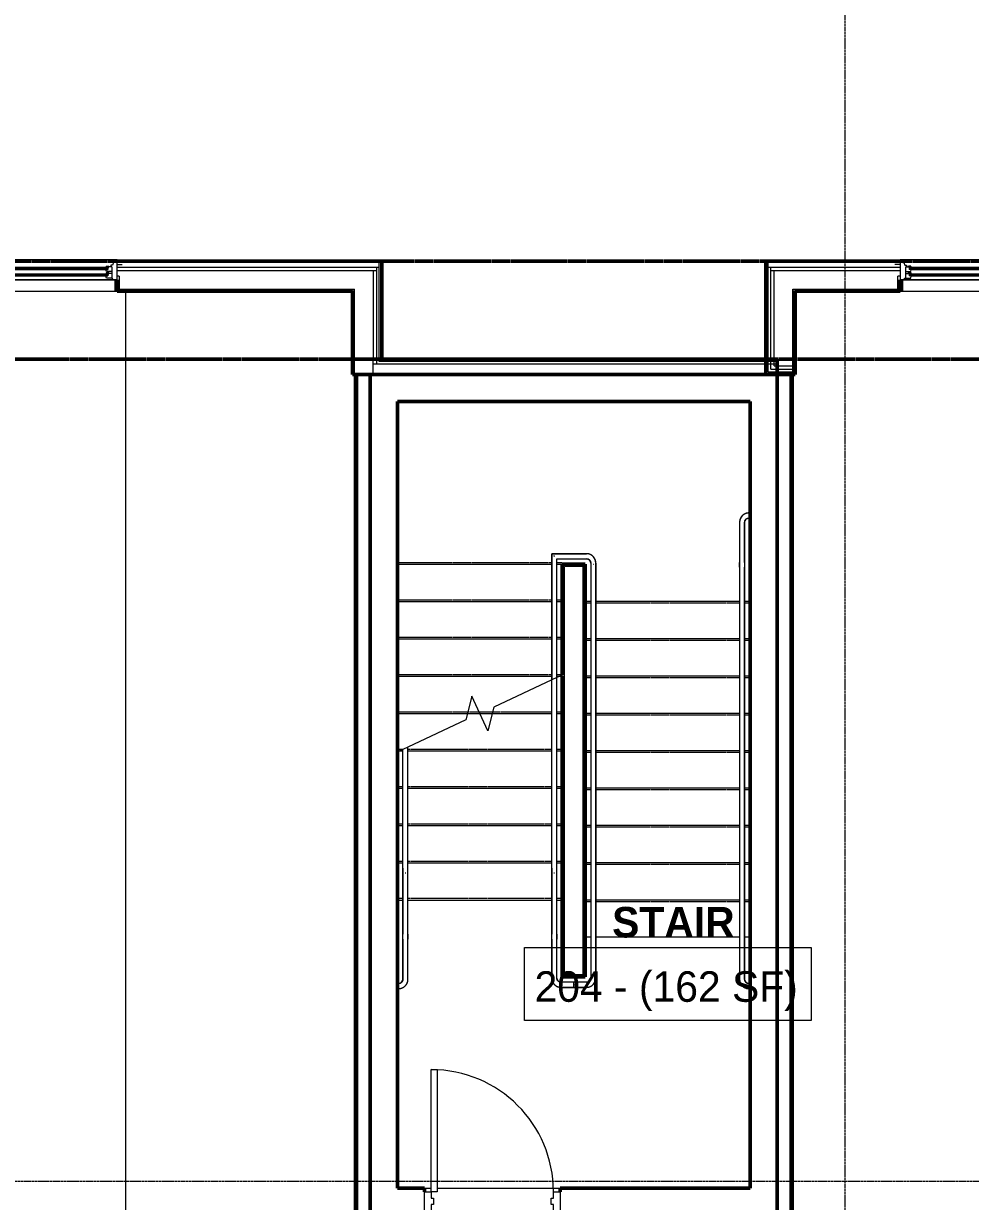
# Model space of a CAD drawing. Header units: inches. Extents: x -4235 to -464, y 9767 to 12463.
# Drawn here: x -2742.5 to -2463.4, y 11841.3 to 12188.6 of the extents above; entities that cross this region are included whole.
import ezdxf

# ---------------------------------------------------------------- set-up
doc = ezdxf.new("R2010")
doc.units = ezdxf.units.IN
doc.header["$MEASUREMENT"] = 0
for name, pattern in [('Dash 1_16_', [0.125, 0.0625, -0.0625]), ('Grid Line 1_2_', [0.875, 0.5, -0.125, 0.125, -0.125]), ('Overhead 1_16_', [0.101562, 0.0625, -0.039062])]:
    doc.linetypes.add(name, pattern=pattern)
for name, color, linetype, lineweight in [('0-1', 7, 'Continuous', 5), ('0-2', 50, 'Continuous', 9), ('A-AREA-IDEN', 2, 'Continuous', 9), ('A-DOOR-1', 10, 'Continuous', 20), ('A-DOOR-2', 50, 'Continuous', 9), ('A-DOOR-FRAM-1', 10, 'Continuous', 20), ('A-FLOR-2', 50, 'Continuous', 9), ('A-FLOR-3', 192, 'Continuous', 9), ('A-FLOR-HRAL-1', 50, 'Continuous', 9), ('A-GLAZ-1', 151, 'Continuous', 9), ('A-GLAZ-2', 151, 'Continuous', 20), ('A-WALL', 113, 'Continuous', 13), ('A-WALL-2', 250, 'Continuous', 13), ('A-WALL-3', 7, 'Continuous', 50), ('A-WALL-4', 113, 'Continuous', 50), ('A-WALL-5', 113, 'Continuous', 9), ('C-PROP-LINE-1', 91, 'Dash 1_16_', 50), ('I-WALL-1', 7, 'Continuous', 50), ('S-GRID-1', 1, 'Grid Line 1_2_', 9), ('S-STRS-3', 50, 'Continuous', 9), ('S-STRS-4', 50, 'Overhead 1_16_', 9), ('S-STRS-MBND-2', 50, 'Continuous', 9)]:
    doc.layers.add(name, color=color, linetype=linetype, lineweight=lineweight)
doc.styles.add('Century Gothic', font='ufonts.com_century-gothic.ttf', dxfattribs={"height": 9})
doc.styles.add('Century Gothic_B', font='GOTHICB.TTF', dxfattribs={"height": 9})

# ---------------------------------------------------------------- blocks, each defined once
blk = doc.blocks.new('CTR - 1st Phase - Common Walls_rvt-1-BACKGROUND - 2ND FLOOR')
at = {"layer": 'A-WALL-2'}
for p, q in [((-2644.07, 12085.19), (-2644.07, 11837.19)), ((-2640.57, 12085.19), (-2640.57, 11837.19)), ((-2520.07, 11837.19), (-2520.07, 12085.15)), ((-2516.57, 11837.19), (-2516.57, 12085.15))]:
    blk.add_line(p, q, dxfattribs=at)
at = {"layer": 'A-WALL-3'}
for p, q in [((-2640.32, 12085.19), (-2644.7, 12085.19)), ((-2644.7, 12085.19), (-2644.7, 11837.19)), ((-2640.32, 11837.19), (-2640.32, 12085.19)), ((-2520.32, 12085.15), (-2520.32, 11837.19)), ((-2515.95, 12085.15), (-2520.32, 12085.15)), ((-2515.95, 11837.19), (-2515.95, 12085.15))]:
    blk.add_line(p, q, dxfattribs=at)
blk = doc.blocks.new('HOLLOW METAL - STAIR DOOR 3-0 x 7-0-2453424-BACKGROUND - 2ND FLOOR')
at = {"layer": 'A-DOOR-1'}
for p, q in [((16.25, -3.25), (18, -3.25)), ((16.25, -39.25), (16.25, -3.25)), ((18, -3.25), (18, -39.25)), ((18, -39.25), (16.25, -39.25))]:
    blk.add_line(p, q, dxfattribs=at)
at = {"layer": 'A-DOOR-2'}
blk.add_arc((18, -3.25), 36, 180, 270, dxfattribs=at)
at = {"layer": 'A-DOOR-FRAM-1'}
for p, q in [((-20, 2.5), (-18, 2.5)), ((-20, -3.25), (-20, 2.5)), ((-18, 2.5), (-18, 0.5625)), ((-18, 0.5625), (-17.375, 0.5625)), ((-17.375, 0.5625), (-17.375, -1.3125)), ((17.375, 0.5625), (18, 0.5625)), ((17.375, -1.3125), (17.375, 0.5625)), ((18, 2.5), (20, 2.5)), ((18, 0.5625), (18, 2.5)), ((20, 2.5), (20, -3.25)), ((-18, -3.25), (-20, -3.25)), ((-18, -1.3125), (-18, -3.25)), ((-17.375, -1.3125), (-18, -1.3125)), ((18, -1.3125), (17.375, -1.3125)), ((18, -3.25), (18, -1.3125)), ((20, -3.25), (18, -3.25))]:
    blk.add_line(p, q, dxfattribs=at)
blk = doc.blocks.new('Top Rail Type - Top Rail_Internal_-2421827-BACKGROUND - 2ND FLOOR')
at = {"layer": 'A-FLOR-HRAL-1'}
for p, q in [((-2586.82, 12032.31), (-2586.82, 12029.76)), ((-2576.57, 12032.31), (-2586.82, 12032.31)), ((-2586.82, 12029.1), (-2586.82, 11995.07)), ((-2585.32, 12029.76), (-2585.32, 12030.81)), ((-2585.32, 12030.81), (-2576.57, 12030.81)), ((-2585.32, 11995.77), (-2585.32, 12029.1)), ((-2575.32, 12029.56), (-2575.32, 12029.17)), ((-2575.32, 12028.98), (-2575.32, 12017.8)), ((-2573.82, 12029.17), (-2573.82, 12029.56)), ((-2573.82, 12017.8), (-2573.82, 12028.98)), ((-2575.32, 12017.8), (-2575.32, 11919.28)), ((-2573.82, 11919.28), (-2573.82, 12017.8)), ((-2575.32, 11918.62), (-2575.32, 11907.19)), ((-2573.82, 11907.19), (-2573.82, 11918.62)), ((-2576.57, 11905.94), (-2580.32, 11905.94)), ((-2580.32, 11905.1), (-2580.32, 11905.28)), ((-2580.32, 11904.44), (-2576.57, 11904.44))]:
    blk.add_line(p, q, dxfattribs=at)
at = {"layer": 'A-FLOR-HRAL-1', "flags": 128}
for points in [[(-2573.82, 12029.56), (-2573.83, 12029.67), (-2573.83, 12029.78), (-2573.84, 12029.89), (-2573.86, 12030), (-2573.88, 12030.11), (-2573.9, 12030.22), (-2573.93, 12030.32), (-2573.96, 12030.43), (-2574, 12030.53), (-2574.04, 12030.64), (-2574.09, 12030.74), (-2574.13, 12030.83), (-2574.19, 12030.93), (-2574.24, 12031.03), (-2574.3, 12031.12), (-2574.37, 12031.21), (-2574.44, 12031.29), (-2574.51, 12031.38), (-2574.58, 12031.46), (-2574.66, 12031.54), (-2574.74, 12031.61), (-2574.82, 12031.68), (-2574.91, 12031.75), (-2575, 12031.82), (-2575.09, 12031.88), (-2575.18, 12031.94), (-2575.28, 12031.99), (-2575.38, 12032.04), (-2575.48, 12032.09), (-2575.58, 12032.13), (-2575.68, 12032.17), (-2575.79, 12032.2), (-2575.89, 12032.23), (-2576, 12032.25), (-2576.11, 12032.27), (-2576.22, 12032.29), (-2576.32, 12032.3), (-2576.43, 12032.31), (-2576.54, 12032.31), (-2576.57, 12032.31)], [(-2586.82, 12029.76), (-2586.82, 12029.71), (-2586.82, 12029.66), (-2586.82, 12029.61), (-2586.82, 12029.56), (-2586.82, 12029.51), (-2586.82, 12029.46), (-2586.82, 12029.41), (-2586.82, 12029.36), (-2586.82, 12029.32), (-2586.82, 12029.27), (-2586.82, 12029.23), (-2586.82, 12029.18), (-2586.82, 12029.14), (-2586.82, 12029.1)], [(-2585.32, 12029.1), (-2585.32, 12029.14), (-2585.32, 12029.19), (-2585.32, 12029.23), (-2585.32, 12029.28), (-2585.32, 12029.32), (-2585.32, 12029.37), (-2585.32, 12029.42), (-2585.32, 12029.47), (-2585.32, 12029.52), (-2585.32, 12029.57), (-2585.32, 12029.62), (-2585.32, 12029.67), (-2585.32, 12029.72), (-2585.32, 12029.76)], [(-2576.57, 12030.81), (-2576.52, 12030.81), (-2576.47, 12030.81), (-2576.42, 12030.81), (-2576.37, 12030.8), (-2576.33, 12030.79), (-2576.28, 12030.78), (-2576.23, 12030.77), (-2576.18, 12030.75), (-2576.13, 12030.73), (-2576.09, 12030.72), (-2576.04, 12030.7), (-2576, 12030.67), (-2575.95, 12030.65), (-2575.91, 12030.62), (-2575.87, 12030.6), (-2575.83, 12030.57), (-2575.79, 12030.54), (-2575.75, 12030.5), (-2575.71, 12030.47), (-2575.68, 12030.44), (-2575.64, 12030.4), (-2575.61, 12030.36), (-2575.58, 12030.32), (-2575.55, 12030.28), (-2575.52, 12030.24), (-2575.5, 12030.2), (-2575.47, 12030.15), (-2575.45, 12030.11), (-2575.43, 12030.06), (-2575.41, 12030.02), (-2575.39, 12029.97), (-2575.38, 12029.92), (-2575.36, 12029.87), (-2575.35, 12029.83), (-2575.34, 12029.78), (-2575.33, 12029.73), (-2575.33, 12029.68), (-2575.33, 12029.63), (-2575.32, 12029.58), (-2575.32, 12029.56)], [(-2575.32, 11919.28), (-2575.32, 11919.24), (-2575.32, 11919.19), (-2575.32, 11919.15), (-2575.32, 11919.1), (-2575.32, 11919.05), (-2575.32, 11919.01), (-2575.32, 11918.96), (-2575.32, 11918.91), (-2575.32, 11918.86), (-2575.32, 11918.81), (-2575.32, 11918.76), (-2575.32, 11918.71), (-2575.32, 11918.66), (-2575.32, 11918.62)], [(-2573.82, 11918.62), (-2573.82, 11918.67), (-2573.82, 11918.72), (-2573.82, 11918.77), (-2573.82, 11918.82), (-2573.82, 11918.87), (-2573.82, 11918.92), (-2573.82, 11918.97), (-2573.82, 11919.01), (-2573.82, 11919.06), (-2573.82, 11919.11), (-2573.82, 11919.15), (-2573.82, 11919.2), (-2573.82, 11919.24), (-2573.82, 11919.28)], [(-2576.57, 11904.44), (-2576.46, 11904.44), (-2576.35, 11904.45), (-2576.24, 11904.46), (-2576.14, 11904.47), (-2576.03, 11904.49), (-2575.92, 11904.52), (-2575.81, 11904.55), (-2575.71, 11904.58), (-2575.6, 11904.62), (-2575.5, 11904.66), (-2575.4, 11904.7), (-2575.3, 11904.75), (-2575.21, 11904.8), (-2575.11, 11904.86), (-2575.02, 11904.92), (-2574.93, 11904.98), (-2574.84, 11905.05), (-2574.76, 11905.12), (-2574.68, 11905.2), (-2574.6, 11905.27), (-2574.53, 11905.35), (-2574.45, 11905.44), (-2574.39, 11905.52), (-2574.32, 11905.61), (-2574.26, 11905.7), (-2574.2, 11905.8), (-2574.15, 11905.89), (-2574.1, 11905.99), (-2574.05, 11906.09), (-2574.01, 11906.19), (-2573.97, 11906.3), (-2573.94, 11906.4), (-2573.91, 11906.51), (-2573.88, 11906.61), (-2573.86, 11906.72), (-2573.85, 11906.83), (-2573.84, 11906.94), (-2573.83, 11907.05), (-2573.82, 11907.16), (-2573.82, 11907.19)], [(-2575.32, 11907.19), (-2575.32, 11907.14), (-2575.33, 11907.09), (-2575.33, 11907.04), (-2575.34, 11906.99), (-2575.35, 11906.94), (-2575.36, 11906.89), (-2575.37, 11906.84), (-2575.39, 11906.8), (-2575.4, 11906.75), (-2575.42, 11906.7), (-2575.44, 11906.66), (-2575.46, 11906.61), (-2575.49, 11906.57), (-2575.51, 11906.53), (-2575.54, 11906.48), (-2575.57, 11906.44), (-2575.6, 11906.4), (-2575.63, 11906.37), (-2575.67, 11906.33), (-2575.7, 11906.29), (-2575.74, 11906.26), (-2575.78, 11906.23), (-2575.82, 11906.19), (-2575.86, 11906.17), (-2575.9, 11906.14), (-2575.94, 11906.11), (-2575.98, 11906.09), (-2576.03, 11906.06), (-2576.07, 11906.04), (-2576.12, 11906.02), (-2576.17, 11906.01), (-2576.22, 11905.99), (-2576.26, 11905.98), (-2576.31, 11905.97), (-2576.36, 11905.96), (-2576.41, 11905.95), (-2576.46, 11905.94), (-2576.51, 11905.94), (-2576.56, 11905.94), (-2576.57, 11905.94)]]:
    blk.add_lwpolyline(points, dxfattribs=at)
at = {"layer": 'A-FLOR-HRAL-1'}
blk.add_open_spline([(-2585.98, 12031.47), (-2586, 12031.49), (-2586.03, 12031.52), (-2586.07, 12031.56), (-2586.12, 12031.61), (-2586.15, 12031.64), (-2586.17, 12031.66)], degree=3, knots=[0.46086968, 0.46086968, 0.46086968, 0.46086968, 0.47916667, 0.5, 0.52083333, 0.53913032, 0.53913032, 0.53913032, 0.53913032], dxfattribs=at)
blk.add_open_spline([(-2574.65, 12029.19), (-2574.63, 12029.19), (-2574.57, 12029.19), (-2574.52, 12029.19), (-2574.5, 12029.19)], degree=3, dxfattribs=at)
blk = doc.blocks.new('Top Rail Type - Top Rail_Internal_-V3-BACKGROUND - 2ND FLOOR')
at = {"layer": 'A-FLOR-HRAL-1'}
for p, q in [((-2586.82, 12032.31), (-2576.57, 12032.31)), ((-2586.82, 12029.76), (-2586.82, 12032.31)), ((-2586.82, 12028.71), (-2586.82, 12029.76)), ((-2586.82, 11995.07), (-2586.82, 12028.71)), ((-2585.32, 12030.81), (-2576.57, 12030.81)), ((-2585.32, 12029.76), (-2585.32, 12030.81)), ((-2585.32, 12028.71), (-2585.32, 12029.76)), ((-2585.32, 11995.77), (-2585.32, 12028.71)), ((-2575.32, 12029.56), (-2575.32, 12029.19)), ((-2575.32, 12029.19), (-2575.32, 11919.67)), ((-2573.82, 12029.56), (-2573.82, 12029.19)), ((-2573.82, 12029.19), (-2573.82, 11919.67)), ((-2575.32, 11919.67), (-2575.32, 11918.62)), ((-2575.32, 11918.62), (-2575.32, 11907.19)), ((-2573.82, 11919.67), (-2573.82, 11918.62)), ((-2573.82, 11918.62), (-2573.82, 11907.19)), ((-2580.32, 11904.44), (-2580.32, 11905.94)), ((-2576.57, 11905.94), (-2580.32, 11905.94)), ((-2576.57, 11904.44), (-2580.32, 11904.44))]:
    blk.add_line(p, q, dxfattribs=at)
for centre, radius, start, end in [((-2576.57, 12029.56), 2.75, 360, 90), ((-2576.57, 12029.56), 1.25, 360, 90), ((-2576.57, 11907.19), 1.25, 270, 0), ((-2576.57, 11907.19), 2.75, 270, 0)]:
    blk.add_arc(centre, radius, start, end, dxfattribs=at)
blk = doc.blocks.new('Top Rail Type - Top Rail_Internal_-2421829-BACKGROUND - 2ND FLOOR')
at = {"layer": 'A-FLOR-HRAL-1'}
for p, q in [((-2586.82, 11939.59), (-2586.82, 11920.08)), ((-2586.15, 11938.2), (-2586, 11938.2)), ((-2585.32, 11920.08), (-2585.32, 11939.59)), ((-2586.82, 11918.61), (-2586.82, 11907.19)), ((-2585.32, 11907.19), (-2585.32, 11918.61)), ((-2580.32, 11905.94), (-2584.07, 11905.94)), ((-2584.07, 11904.44), (-2580.32, 11904.44)), ((-2580.32, 11905.28), (-2580.32, 11905.1))]:
    blk.add_line(p, q, dxfattribs=at)
at = {"layer": 'A-FLOR-HRAL-1', "flags": 128}
for points in [[(-2586.82, 11918.61), (-2586.82, 11918.72), (-2586.82, 11918.83), (-2586.82, 11918.94), (-2586.82, 11919.05), (-2586.82, 11919.16), (-2586.82, 11919.26), (-2586.82, 11919.37), (-2586.82, 11919.48), (-2586.82, 11919.58), (-2586.82, 11919.68), (-2586.82, 11919.78), (-2586.82, 11919.88), (-2586.82, 11919.98), (-2586.82, 11920.07), (-2586.82, 11920.08)], [(-2585.32, 11920.08), (-2585.32, 11919.99), (-2585.32, 11919.89), (-2585.32, 11919.79), (-2585.32, 11919.69), (-2585.32, 11919.59), (-2585.32, 11919.48), (-2585.32, 11919.38), (-2585.32, 11919.27), (-2585.32, 11919.17), (-2585.32, 11919.06), (-2585.32, 11918.95), (-2585.32, 11918.84), (-2585.32, 11918.73), (-2585.32, 11918.62), (-2585.32, 11918.61)], [(-2586.82, 11907.19), (-2586.82, 11907.08), (-2586.81, 11906.97), (-2586.8, 11906.86), (-2586.79, 11906.75), (-2586.77, 11906.64), (-2586.74, 11906.54), (-2586.72, 11906.43), (-2586.68, 11906.32), (-2586.65, 11906.22), (-2586.61, 11906.12), (-2586.56, 11906.02), (-2586.51, 11905.92), (-2586.46, 11905.82), (-2586.4, 11905.73), (-2586.34, 11905.64), (-2586.28, 11905.55), (-2586.21, 11905.46), (-2586.14, 11905.38), (-2586.07, 11905.29), (-2585.99, 11905.22), (-2585.91, 11905.14), (-2585.83, 11905.07), (-2585.74, 11905), (-2585.65, 11904.94), (-2585.56, 11904.88), (-2585.47, 11904.82), (-2585.37, 11904.76), (-2585.27, 11904.71), (-2585.17, 11904.67), (-2585.07, 11904.63), (-2584.97, 11904.59), (-2584.86, 11904.55), (-2584.76, 11904.53), (-2584.65, 11904.5), (-2584.54, 11904.48), (-2584.43, 11904.46), (-2584.32, 11904.45), (-2584.21, 11904.44), (-2584.1, 11904.44), (-2584.07, 11904.44)], [(-2584.07, 11905.94), (-2584.12, 11905.94), (-2584.17, 11905.94), (-2584.22, 11905.95), (-2584.27, 11905.96), (-2584.32, 11905.96), (-2584.37, 11905.98), (-2584.42, 11905.99), (-2584.47, 11906), (-2584.51, 11906.02), (-2584.56, 11906.04), (-2584.61, 11906.06), (-2584.65, 11906.08), (-2584.69, 11906.1), (-2584.74, 11906.13), (-2584.78, 11906.16), (-2584.82, 11906.19), (-2584.86, 11906.22), (-2584.9, 11906.25), (-2584.93, 11906.28), (-2584.97, 11906.32), (-2585, 11906.36), (-2585.04, 11906.39), (-2585.07, 11906.43), (-2585.1, 11906.47), (-2585.13, 11906.51), (-2585.15, 11906.56), (-2585.18, 11906.6), (-2585.2, 11906.64), (-2585.22, 11906.69), (-2585.24, 11906.74), (-2585.26, 11906.78), (-2585.27, 11906.83), (-2585.28, 11906.88), (-2585.3, 11906.93), (-2585.31, 11906.98), (-2585.31, 11907.03), (-2585.32, 11907.08), (-2585.32, 11907.13), (-2585.32, 11907.18), (-2585.32, 11907.19)]]:
    blk.add_lwpolyline(points, dxfattribs=at)
blk = doc.blocks.new('Top Rail Type - Top Rail_Internal_-V6-BACKGROUND - 2ND FLOOR')
at = {"layer": 'A-FLOR-HRAL-1'}
for p, q in [((-2585.32, 11995.77), (-2586.82, 11995.07)), ((-2586.82, 11919.68), (-2586.82, 11995.07)), ((-2585.32, 11919.68), (-2585.32, 11995.77)), ((-2586.82, 11918.61), (-2586.82, 11919.68)), ((-2585.32, 11918.61), (-2585.32, 11919.68)), ((-2586.82, 11907.19), (-2586.82, 11918.61)), ((-2585.32, 11907.19), (-2585.32, 11918.61)), ((-2580.32, 11905.94), (-2584.07, 11905.94)), ((-2580.32, 11904.44), (-2580.32, 11905.94)), ((-2580.32, 11904.44), (-2584.07, 11904.44))]:
    blk.add_line(p, q, dxfattribs=at)
for radius in [2.75, 1.25]:
    blk.add_arc((-2584.07, 11907.19), radius, 180, 270, dxfattribs=at)
blk = doc.blocks.new('Top Rail Type - Top Rail_Internal_-2364870-BACKGROUND - 2ND FLOOR')
at = {"layer": 'A-FLOR-HRAL-1'}
for p, q in [((-2630.7, 11939.59), (-2630.7, 11920.08)), ((-2630.03, 11938.2), (-2629.87, 11938.2)), ((-2629.2, 11920.08), (-2629.2, 11939.59)), ((-2630.7, 11918.61), (-2630.7, 11906.81)), ((-2629.2, 11906.81), (-2629.2, 11918.61)), ((-2631.95, 11905.56), (-2632.32, 11905.56)), ((-2632.32, 11904.06), (-2631.95, 11904.06))]:
    blk.add_line(p, q, dxfattribs=at)
at = {"layer": 'A-FLOR-HRAL-1', "flags": 128}
for points in [[(-2630.7, 11918.61), (-2630.7, 11918.72), (-2630.7, 11918.83), (-2630.7, 11918.94), (-2630.7, 11919.05), (-2630.7, 11919.16), (-2630.7, 11919.26), (-2630.7, 11919.37), (-2630.7, 11919.48), (-2630.7, 11919.58), (-2630.7, 11919.68), (-2630.7, 11919.78), (-2630.7, 11919.88), (-2630.7, 11919.98), (-2630.7, 11920.07), (-2630.7, 11920.08)], [(-2629.2, 11920.08), (-2629.2, 11919.99), (-2629.2, 11919.89), (-2629.2, 11919.79), (-2629.2, 11919.69), (-2629.2, 11919.59), (-2629.2, 11919.48), (-2629.2, 11919.38), (-2629.2, 11919.27), (-2629.2, 11919.17), (-2629.2, 11919.06), (-2629.2, 11918.95), (-2629.2, 11918.84), (-2629.2, 11918.73), (-2629.2, 11918.62), (-2629.2, 11918.61)], [(-2631.95, 11904.06), (-2631.84, 11904.07), (-2631.73, 11904.07), (-2631.62, 11904.08), (-2631.51, 11904.1), (-2631.4, 11904.12), (-2631.3, 11904.14), (-2631.19, 11904.17), (-2631.08, 11904.2), (-2630.98, 11904.24), (-2630.88, 11904.28), (-2630.78, 11904.33), (-2630.68, 11904.38), (-2630.58, 11904.43), (-2630.49, 11904.48), (-2630.4, 11904.54), (-2630.31, 11904.61), (-2630.22, 11904.68), (-2630.14, 11904.75), (-2630.05, 11904.82), (-2629.98, 11904.9), (-2629.9, 11904.98), (-2629.83, 11905.06), (-2629.76, 11905.15), (-2629.7, 11905.24), (-2629.63, 11905.33), (-2629.58, 11905.42), (-2629.52, 11905.52), (-2629.47, 11905.62), (-2629.43, 11905.72), (-2629.39, 11905.82), (-2629.35, 11905.92), (-2629.31, 11906.03), (-2629.28, 11906.13), (-2629.26, 11906.24), (-2629.24, 11906.35), (-2629.22, 11906.46), (-2629.21, 11906.57), (-2629.2, 11906.67), (-2629.2, 11906.78), (-2629.2, 11906.81)], [(-2630.7, 11906.81), (-2630.7, 11906.76), (-2630.7, 11906.71), (-2630.71, 11906.66), (-2630.71, 11906.62), (-2630.72, 11906.57), (-2630.73, 11906.52), (-2630.75, 11906.47), (-2630.76, 11906.42), (-2630.78, 11906.37), (-2630.8, 11906.33), (-2630.82, 11906.28), (-2630.84, 11906.24), (-2630.86, 11906.19), (-2630.89, 11906.15), (-2630.92, 11906.11), (-2630.95, 11906.07), (-2630.98, 11906.03), (-2631.01, 11905.99), (-2631.04, 11905.95), (-2631.08, 11905.92), (-2631.11, 11905.88), (-2631.15, 11905.85), (-2631.19, 11905.82), (-2631.23, 11905.79), (-2631.27, 11905.76), (-2631.32, 11905.74), (-2631.36, 11905.71), (-2631.4, 11905.69), (-2631.45, 11905.67), (-2631.5, 11905.65), (-2631.54, 11905.63), (-2631.59, 11905.62), (-2631.64, 11905.6), (-2631.69, 11905.59), (-2631.74, 11905.58), (-2631.79, 11905.58), (-2631.84, 11905.57), (-2631.89, 11905.57), (-2631.94, 11905.56), (-2631.95, 11905.56)]]:
    blk.add_lwpolyline(points, dxfattribs=at)
blk = doc.blocks.new('Top Rail Type - Top Rail_Internal_-V7-BACKGROUND - 2ND FLOOR')
at = {"layer": 'A-FLOR-HRAL-1'}
for p, q in [((-2629.2, 11975.31), (-2630.7, 11974.61)), ((-2629.2, 11919.68), (-2629.2, 11975.31)), ((-2630.7, 11919.68), (-2630.7, 11974.61)), ((-2630.7, 11918.61), (-2630.7, 11919.68)), ((-2629.2, 11918.61), (-2629.2, 11919.68)), ((-2630.7, 11906.81), (-2630.7, 11918.61)), ((-2629.2, 11906.81), (-2629.2, 11918.61)), ((-2632.32, 11905.56), (-2631.95, 11905.56)), ((-2632.32, 11904.06), (-2631.95, 11904.06))]:
    blk.add_line(p, q, dxfattribs=at)
for radius in [2.75, 1.25]:
    blk.add_arc((-2631.95, 11906.81), radius, 270, 0, dxfattribs=at)
blk = doc.blocks.new('Top Rail Type - Top Rail_Internal_-2372787-BACKGROUND - 2ND FLOOR')
at = {"layer": 'A-FLOR-HRAL-1'}
for p, q in [((-2531.45, 12041.56), (-2531.45, 12029.76)), ((-2529.95, 12029.76), (-2529.95, 12041.56)), ((-2528.32, 12044.31), (-2528.7, 12044.31)), ((-2528.7, 12042.81), (-2528.32, 12042.81)), ((-2531.45, 12028.31), (-2531.45, 11919.28)), ((-2529.95, 11919.28), (-2529.95, 12028.31)), ((-2531.45, 11918.62), (-2531.45, 11906.81)), ((-2529.95, 11906.81), (-2529.95, 11918.62)), ((-2528.32, 11905.56), (-2528.7, 11905.56)), ((-2528.7, 11904.06), (-2528.32, 11904.06))]:
    blk.add_line(p, q, dxfattribs=at)
at = {"layer": 'A-FLOR-HRAL-1', "flags": 128}
for points in [[(-2528.7, 12044.31), (-2528.81, 12044.31), (-2528.92, 12044.31), (-2529.03, 12044.29), (-2529.14, 12044.28), (-2529.25, 12044.26), (-2529.35, 12044.24), (-2529.46, 12044.21), (-2529.56, 12044.17), (-2529.67, 12044.14), (-2529.77, 12044.1), (-2529.87, 12044.05), (-2529.97, 12044), (-2530.07, 12043.95), (-2530.16, 12043.89), (-2530.25, 12043.83), (-2530.34, 12043.77), (-2530.43, 12043.7), (-2530.51, 12043.63), (-2530.59, 12043.56), (-2530.67, 12043.48), (-2530.75, 12043.4), (-2530.82, 12043.32), (-2530.89, 12043.23), (-2530.95, 12043.14), (-2531.01, 12043.05), (-2531.07, 12042.96), (-2531.12, 12042.86), (-2531.17, 12042.76), (-2531.22, 12042.66), (-2531.26, 12042.56), (-2531.3, 12042.46), (-2531.33, 12042.35), (-2531.36, 12042.25), (-2531.39, 12042.14), (-2531.41, 12042.03), (-2531.43, 12041.92), (-2531.44, 12041.81), (-2531.45, 12041.7), (-2531.45, 12041.59), (-2531.45, 12041.56)], [(-2529.95, 12041.56), (-2529.95, 12041.61), (-2529.94, 12041.66), (-2529.94, 12041.71), (-2529.93, 12041.76), (-2529.92, 12041.81), (-2529.91, 12041.86), (-2529.9, 12041.91), (-2529.89, 12041.96), (-2529.87, 12042), (-2529.85, 12042.05), (-2529.83, 12042.1), (-2529.81, 12042.14), (-2529.78, 12042.19), (-2529.76, 12042.23), (-2529.73, 12042.27), (-2529.7, 12042.31), (-2529.67, 12042.35), (-2529.64, 12042.39), (-2529.6, 12042.43), (-2529.57, 12042.46), (-2529.53, 12042.5), (-2529.5, 12042.53), (-2529.46, 12042.56), (-2529.42, 12042.59), (-2529.37, 12042.62), (-2529.33, 12042.64), (-2529.29, 12042.67), (-2529.24, 12042.69), (-2529.2, 12042.71), (-2529.15, 12042.73), (-2529.1, 12042.75), (-2529.06, 12042.76), (-2529.01, 12042.78), (-2528.96, 12042.79), (-2528.91, 12042.8), (-2528.86, 12042.8), (-2528.81, 12042.81), (-2528.76, 12042.81), (-2528.71, 12042.81), (-2528.7, 12042.81)], [(-2531.45, 12028.31), (-2531.45, 12028.41), (-2531.45, 12028.5), (-2531.45, 12028.6), (-2531.45, 12028.7), (-2531.45, 12028.81), (-2531.45, 12028.91), (-2531.45, 12029.01), (-2531.45, 12029.12), (-2531.45, 12029.23), (-2531.45, 12029.34), (-2531.45, 12029.45), (-2531.45, 12029.56), (-2531.45, 12029.67), (-2531.45, 12029.76)], [(-2529.95, 12029.76), (-2529.95, 12029.65), (-2529.95, 12029.54), (-2529.95, 12029.43), (-2529.95, 12029.32), (-2529.95, 12029.21), (-2529.95, 12029.1), (-2529.95, 12029), (-2529.95, 12028.89), (-2529.95, 12028.79), (-2529.95, 12028.69), (-2529.95, 12028.59), (-2529.95, 12028.49), (-2529.95, 12028.39), (-2529.95, 12028.31)], [(-2531.45, 11919.28), (-2531.45, 11919.24), (-2531.45, 11919.19), (-2531.45, 11919.15), (-2531.45, 11919.1), (-2531.45, 11919.05), (-2531.45, 11919.01), (-2531.45, 11918.96), (-2531.45, 11918.91), (-2531.45, 11918.86), (-2531.45, 11918.81), (-2531.45, 11918.76), (-2531.45, 11918.71), (-2531.45, 11918.66), (-2531.45, 11918.62)], [(-2529.95, 11918.62), (-2529.95, 11918.67), (-2529.95, 11918.72), (-2529.95, 11918.77), (-2529.95, 11918.82), (-2529.95, 11918.87), (-2529.95, 11918.92), (-2529.95, 11918.97), (-2529.95, 11919.01), (-2529.95, 11919.06), (-2529.95, 11919.11), (-2529.95, 11919.15), (-2529.95, 11919.2), (-2529.95, 11919.24), (-2529.95, 11919.28)], [(-2531.45, 11906.81), (-2531.45, 11906.7), (-2531.44, 11906.59), (-2531.43, 11906.49), (-2531.41, 11906.38), (-2531.39, 11906.27), (-2531.37, 11906.16), (-2531.34, 11906.05), (-2531.31, 11905.95), (-2531.27, 11905.85), (-2531.23, 11905.74), (-2531.19, 11905.64), (-2531.14, 11905.54), (-2531.09, 11905.45), (-2531.03, 11905.35), (-2530.97, 11905.26), (-2530.9, 11905.17), (-2530.84, 11905.09), (-2530.77, 11905), (-2530.69, 11904.92), (-2530.61, 11904.84), (-2530.53, 11904.77), (-2530.45, 11904.69), (-2530.36, 11904.63), (-2530.28, 11904.56), (-2530.18, 11904.5), (-2530.09, 11904.44), (-2529.99, 11904.39), (-2529.9, 11904.34), (-2529.8, 11904.29), (-2529.7, 11904.25), (-2529.59, 11904.21), (-2529.49, 11904.18), (-2529.38, 11904.15), (-2529.27, 11904.13), (-2529.17, 11904.1), (-2529.06, 11904.09), (-2528.95, 11904.08), (-2528.84, 11904.07), (-2528.73, 11904.06), (-2528.7, 11904.06)], [(-2528.7, 11905.56), (-2528.75, 11905.57), (-2528.8, 11905.57), (-2528.85, 11905.57), (-2528.9, 11905.58), (-2528.95, 11905.59), (-2529, 11905.6), (-2529.04, 11905.61), (-2529.09, 11905.63), (-2529.14, 11905.64), (-2529.19, 11905.66), (-2529.23, 11905.68), (-2529.28, 11905.71), (-2529.32, 11905.73), (-2529.36, 11905.76), (-2529.4, 11905.78), (-2529.45, 11905.81), (-2529.48, 11905.84), (-2529.52, 11905.87), (-2529.56, 11905.91), (-2529.6, 11905.94), (-2529.63, 11905.98), (-2529.66, 11906.02), (-2529.69, 11906.06), (-2529.72, 11906.1), (-2529.75, 11906.14), (-2529.78, 11906.18), (-2529.8, 11906.23), (-2529.82, 11906.27), (-2529.84, 11906.32), (-2529.86, 11906.36), (-2529.88, 11906.41), (-2529.9, 11906.46), (-2529.91, 11906.5), (-2529.92, 11906.55), (-2529.93, 11906.6), (-2529.94, 11906.65), (-2529.94, 11906.7), (-2529.95, 11906.75), (-2529.95, 11906.8), (-2529.95, 11906.81)]]:
    blk.add_lwpolyline(points, dxfattribs=at)
blk = doc.blocks.new('Top Rail Type - Top Rail_Internal_-V12-BACKGROUND - 2ND FLOOR')
at = {"layer": 'A-FLOR-HRAL-1'}
for p, q in [((-2531.45, 12041.56), (-2531.45, 12029.76)), ((-2529.95, 12041.56), (-2529.95, 12029.76)), ((-2528.32, 12044.31), (-2528.7, 12044.31)), ((-2528.32, 12042.81), (-2528.7, 12042.81)), ((-2531.45, 12029.76), (-2531.45, 12028.71)), ((-2531.45, 12028.71), (-2531.45, 11919.67)), ((-2529.95, 12029.76), (-2529.95, 12028.71)), ((-2529.95, 12028.71), (-2529.95, 11919.67)), ((-2531.45, 11919.67), (-2531.45, 11918.62)), ((-2531.45, 11918.62), (-2531.45, 11906.81)), ((-2529.95, 11919.67), (-2529.95, 11918.62)), ((-2529.95, 11918.62), (-2529.95, 11906.81)), ((-2528.7, 11905.56), (-2528.32, 11905.56)), ((-2528.7, 11904.06), (-2528.32, 11904.06))]:
    blk.add_line(p, q, dxfattribs=at)
for centre, radius, start, end in [((-2528.7, 12041.56), 2.75, 90, 180), ((-2528.7, 12041.56), 1.25, 90, 180), ((-2528.7, 11906.81), 2.75, 180, 270), ((-2528.7, 11906.81), 1.25, 180, 270)]:
    blk.add_arc(centre, radius, start, end, dxfattribs=at)
blk = doc.blocks.new('CTR - 1st Phase -Stairs _ Elevators_rvt-1-BACKGROUND - 2ND FLOOR')
at = {"layer": 'A-FLOR-2'}
for p, q in [((-2575.32, 11919.19), (-2576.95, 11919.19)), ((-2531.44, 11919.19), (-2573.83, 11919.19)), ((-2528.32, 11919.19), (-2529.95, 11919.19)), ((-2624.32, 11845.19), (-2622.32, 11845.19)), ((-2620.57, 11845.19), (-2584.32, 11845.19))]:
    blk.add_line(p, q, dxfattribs=at)
at = {"layer": 'A-WALL-2'}
for p, q in [((-2583.07, 11908.19), (-2583.07, 12028.56)), ((-2577.57, 12028.56), (-2583.07, 12028.56)), ((-2577.57, 11908.19), (-2577.57, 12028.56)), ((-2583.07, 11908.19), (-2577.57, 11908.19))]:
    blk.add_line(p, q, dxfattribs=at)
at = {"layer": 'A-WALL-3'}
for p, q in [((-2640.32, 12085.19), (-2640.32, 11845.19)), ((-2632.32, 12085.19), (-2640.32, 12085.19)), ((-2520.32, 12085.19), (-2632.32, 12085.19)), ((-2520.32, 12077.19), (-2520.32, 12085.19)), ((-2632.32, 12077.19), (-2528.32, 12077.19)), ((-2632.32, 11845.19), (-2632.32, 12077.19)), ((-2528.32, 12077.19), (-2528.32, 11845.19)), ((-2520.32, 11845.19), (-2520.32, 12077.19)), ((-2640.32, 11845.19), (-2640.32, 11837.19)), ((-2624.32, 11845.19), (-2632.32, 11845.19)), ((-2624.32, 11844.19), (-2624.32, 11845.19)), ((-2528.32, 11845.19), (-2584.32, 11845.19)), ((-2584.32, 11845.19), (-2584.32, 11844.19)), ((-2520.32, 11837.19), (-2520.32, 11845.19))]:
    blk.add_line(p, q, dxfattribs=at)
at = {"layer": 'I-WALL-1'}
for p, q in [((-2583.7, 12029.19), (-2583.7, 11996.53)), ((-2583.07, 12029.19), (-2583.7, 12029.19)), ((-2577.57, 12029.19), (-2583.07, 12029.19)), ((-2576.95, 12029.19), (-2577.57, 12029.19)), ((-2576.95, 11907.56), (-2576.95, 12029.19)), ((-2583.7, 11996.19), (-2583.7, 11907.56)), ((-2583.7, 11907.56), (-2583.07, 11907.56)), ((-2583.07, 11907.56), (-2577.57, 11907.56)), ((-2577.57, 11907.56), (-2576.95, 11907.56))]:
    blk.add_line(p, q, dxfattribs=at)
at = {"layer": 'S-STRS-3'}
for p, q in [((-2632.32, 12029.19), (-2586.82, 12029.19)), ((-2585.33, 12029.19), (-2583.7, 12029.19)), ((-2632.32, 12018.19), (-2586.82, 12018.19)), ((-2585.32, 12018.19), (-2583.7, 12018.19)), ((-2575.32, 12018.19), (-2576.95, 12018.19)), ((-2531.45, 12018.19), (-2573.82, 12018.19)), ((-2528.32, 12018.19), (-2529.95, 12018.19)), ((-2632.32, 12007.19), (-2586.82, 12007.19)), ((-2585.32, 12007.19), (-2583.7, 12007.19)), ((-2575.32, 12007.19), (-2576.95, 12007.19)), ((-2531.45, 12007.19), (-2573.82, 12007.19)), ((-2528.32, 12007.19), (-2529.95, 12007.19)), ((-2632.32, 11996.19), (-2586.82, 11996.19)), ((-2585.32, 11996.19), (-2584.42, 11996.19)), ((-2584.42, 11996.19), (-2583.7, 11996.19)), ((-2583.7, 11996.19), (-2583.7, 11996.53)), ((-2575.32, 11996.19), (-2576.95, 11996.19)), ((-2531.45, 11996.19), (-2573.82, 11996.19)), ((-2528.32, 11996.19), (-2529.95, 11996.19)), ((-2632.32, 11985.19), (-2611.63, 11985.19)), ((-2611.63, 11985.19), (-2608.01, 11985.19)), ((-2608.01, 11985.19), (-2604.4, 11985.19)), ((-2604.4, 11985.19), (-2586.82, 11985.19)), ((-2585.32, 11985.19), (-2583.7, 11985.19)), ((-2575.32, 11985.19), (-2576.95, 11985.19)), ((-2531.45, 11985.19), (-2573.82, 11985.19)), ((-2528.32, 11985.19), (-2529.95, 11985.19)), ((-2632.32, 11974.19), (-2631.6, 11974.19)), ((-2631.6, 11974.19), (-2630.7, 11974.19)), ((-2629.2, 11974.19), (-2586.82, 11974.19)), ((-2585.32, 11974.19), (-2583.7, 11974.19)), ((-2575.32, 11974.19), (-2576.95, 11974.19)), ((-2531.45, 11974.19), (-2573.82, 11974.19)), ((-2528.32, 11974.19), (-2529.95, 11974.19)), ((-2632.32, 11963.19), (-2630.7, 11963.19)), ((-2629.2, 11963.19), (-2586.82, 11963.19)), ((-2585.32, 11963.19), (-2583.7, 11963.19)), ((-2575.32, 11963.19), (-2576.95, 11963.19)), ((-2531.45, 11963.19), (-2573.82, 11963.19)), ((-2528.32, 11963.19), (-2529.95, 11963.19)), ((-2632.32, 11952.19), (-2630.7, 11952.19)), ((-2629.2, 11952.19), (-2586.82, 11952.19)), ((-2585.32, 11952.19), (-2583.7, 11952.19)), ((-2575.32, 11952.19), (-2576.95, 11952.19)), ((-2531.45, 11952.19), (-2573.82, 11952.19)), ((-2528.32, 11952.19), (-2529.95, 11952.19)), ((-2632.32, 11941.19), (-2630.7, 11941.19)), ((-2629.2, 11941.19), (-2586.82, 11941.19)), ((-2585.32, 11941.19), (-2583.7, 11941.19)), ((-2575.32, 11941.19), (-2576.95, 11941.19)), ((-2531.45, 11941.19), (-2573.82, 11941.19)), ((-2528.32, 11941.19), (-2529.95, 11941.19)), ((-2632.32, 11930.19), (-2630.7, 11930.19)), ((-2629.2, 11930.19), (-2586.82, 11930.19)), ((-2585.32, 11930.19), (-2583.7, 11930.19)), ((-2575.32, 11930.19), (-2576.95, 11930.19)), ((-2531.45, 11930.19), (-2573.82, 11930.19)), ((-2528.32, 11930.19), (-2529.95, 11930.19)), ((-2575.32, 11919.19), (-2576.95, 11919.19)), ((-2531.44, 11919.19), (-2573.83, 11919.19)), ((-2528.32, 11919.19), (-2529.95, 11919.19))]:
    blk.add_line(p, q, dxfattribs=at)
at = {"layer": 'S-STRS-4'}
for p, q in [((-2632.32, 12029.69), (-2586.82, 12029.69)), ((-2585.33, 12029.69), (-2583.7, 12029.69)), ((-2632.32, 12018.69), (-2586.82, 12018.69)), ((-2585.32, 12018.69), (-2583.7, 12018.69)), ((-2575.32, 12017.69), (-2576.95, 12017.69)), ((-2531.45, 12017.69), (-2573.82, 12017.69)), ((-2528.32, 12017.69), (-2529.95, 12017.69)), ((-2632.32, 12007.69), (-2586.82, 12007.69)), ((-2585.32, 12007.69), (-2583.7, 12007.69)), ((-2575.32, 12006.69), (-2576.95, 12006.69)), ((-2531.45, 12006.69), (-2573.82, 12006.69)), ((-2528.32, 12006.69), (-2529.95, 12006.69)), ((-2632.32, 11996.69), (-2586.82, 11996.69)), ((-2585.32, 11996.69), (-2583.7, 11996.69)), ((-2575.32, 11995.69), (-2576.95, 11995.69)), ((-2531.45, 11995.69), (-2573.82, 11995.69)), ((-2528.32, 11995.69), (-2529.95, 11995.69)), ((-2632.32, 11985.69), (-2611.51, 11985.69)), ((-2611.51, 11985.69), (-2608.24, 11985.69)), ((-2608.24, 11985.69), (-2604.27, 11985.69)), ((-2604.27, 11985.69), (-2586.82, 11985.69)), ((-2585.32, 11985.69), (-2583.7, 11985.69)), ((-2575.32, 11984.69), (-2576.95, 11984.69)), ((-2531.45, 11984.69), (-2573.82, 11984.69)), ((-2528.32, 11984.69), (-2529.95, 11984.69)), ((-2632.32, 11974.69), (-2630.53, 11974.69)), ((-2629.2, 11974.69), (-2586.82, 11974.69)), ((-2585.32, 11974.69), (-2583.7, 11974.69)), ((-2575.32, 11973.69), (-2576.95, 11973.69)), ((-2531.45, 11973.69), (-2573.82, 11973.69)), ((-2528.32, 11973.69), (-2529.95, 11973.69)), ((-2632.32, 11963.69), (-2630.7, 11963.69)), ((-2629.2, 11963.69), (-2586.82, 11963.69)), ((-2585.32, 11963.69), (-2583.7, 11963.69)), ((-2575.32, 11962.69), (-2576.95, 11962.69)), ((-2531.45, 11962.69), (-2573.82, 11962.69)), ((-2528.32, 11962.69), (-2529.95, 11962.69)), ((-2632.32, 11952.69), (-2630.7, 11952.69)), ((-2629.2, 11952.69), (-2586.82, 11952.69)), ((-2585.32, 11952.69), (-2583.7, 11952.69)), ((-2575.32, 11951.69), (-2576.95, 11951.69)), ((-2531.45, 11951.69), (-2573.82, 11951.69)), ((-2528.32, 11951.69), (-2529.95, 11951.69)), ((-2632.32, 11941.69), (-2630.7, 11941.69)), ((-2629.2, 11941.69), (-2586.82, 11941.69)), ((-2585.32, 11941.69), (-2583.7, 11941.69)), ((-2575.32, 11940.69), (-2576.95, 11940.69)), ((-2531.45, 11940.69), (-2573.82, 11940.69)), ((-2528.32, 11940.69), (-2529.95, 11940.69)), ((-2632.32, 11930.69), (-2630.7, 11930.69)), ((-2629.2, 11930.69), (-2586.82, 11930.69)), ((-2585.32, 11930.69), (-2583.7, 11930.69)), ((-2575.32, 11929.69), (-2576.95, 11929.69)), ((-2531.45, 11929.69), (-2573.82, 11929.69)), ((-2528.32, 11929.69), (-2529.95, 11929.69))]:
    blk.add_line(p, q, dxfattribs=at)
at = {"layer": 'S-STRS-MBND-2'}
for p, q in [((-2583.7, 11996.53), (-2585.32, 11995.77)), ((-2586.82, 11995.07), (-2603.93, 11987.09)), ((-2610.39, 11990.29), (-2612.09, 11983.29)), ((-2605.63, 11980.09), (-2610.39, 11990.29)), ((-2603.93, 11987.09), (-2605.63, 11980.09)), ((-2612.09, 11983.29), (-2629.2, 11975.31)), ((-2630.7, 11974.61), (-2632.32, 11973.85))]:
    blk.add_line(p, q, dxfattribs=at)
at = {"layer": '0-2'}
for name in ['Top Rail Type - Top Rail_Internal_-2372787-BACKGROUND - 2ND FLOOR', 'Top Rail Type - Top Rail_Internal_-V12-BACKGROUND - 2ND FLOOR', 'Top Rail Type - Top Rail_Internal_-2421827-BACKGROUND - 2ND FLOOR', 'Top Rail Type - Top Rail_Internal_-V3-BACKGROUND - 2ND FLOOR', 'Top Rail Type - Top Rail_Internal_-V6-BACKGROUND - 2ND FLOOR', 'Top Rail Type - Top Rail_Internal_-V7-BACKGROUND - 2ND FLOOR', 'Top Rail Type - Top Rail_Internal_-2364870-BACKGROUND - 2ND FLOOR', 'Top Rail Type - Top Rail_Internal_-2421829-BACKGROUND - 2ND FLOOR']:
    blk.add_blockref(name, (0, 0), dxfattribs=at)
at = {"layer": '0-2', "rotation": 180}
blk.add_blockref('HOLLOW METAL - STAIR DOOR 3-0 x 7-0-2453424-BACKGROUND - 2ND FLOOR', (-2604.32, 11840.94), dxfattribs=at)
blk = doc.blocks.new('Window-Double_Hung-Andersen-400_Series-Tilt_Wash - DOUBLE HUNG - REVERSE COTTAGE - 2ND FLOOR-2888385-BACKGROUND - 2ND FLOOR')
at = {"layer": 'A-GLAZ-1'}
for p, q in [((-16.29, 2.5), (-15.7, 2.5)), ((-16.29, 2.12), (-15.7, 2.12)), ((-16.29, 0.56), (-15.7, 0.56)), ((-16.29, 0.19), (-15.7, 0.19)), ((-15.82, 2.5), (-15.82, 2.12)), ((-15.82, 0.56), (-15.82, 0.19)), ((-15.7, 2.62), (15.7, 2.62)), ((-15.7, 2.5), (15.7, 2.5)), ((-15.7, 2.12), (15.7, 2.12)), ((-15.7, 2), (15.7, 2)), ((-15.7, 0.69), (15.7, 0.69)), ((-15.7, 0.56), (15.7, 0.56)), ((-15.7, 0.19), (15.7, 0.19)), ((-15.7, 0.06), (15.7, 0.06)), ((16.29, 2.5), (15.7, 2.5)), ((16.29, 2.12), (15.7, 2.12)), ((16.29, 0.56), (15.7, 0.56)), ((16.29, 0.19), (15.7, 0.19)), ((15.82, 2.5), (15.82, 2.12)), ((15.82, 0.56), (15.82, 0.19)), ((-19.01, -2.44), (-18.95, -2.44)), ((18.95, -1.06), (-18.95, -1.06)), ((-18.95, -1.06), (-18.95, -4.44)), ((-18.32, -1.06), (-18.32, -4.44)), ((18.32, -1.06), (18.32, -4.44)), ((18.95, -4.44), (18.95, -1.06)), ((18.95, -2.44), (19.01, -2.44)), ((-18.95, -3.94), (-19.01, -3.94)), ((-18.95, -4.44), (18.95, -4.44)), ((19.01, -3.94), (18.95, -3.94))]:
    blk.add_line(p, q, dxfattribs=at)
at = {"layer": 'A-GLAZ-2'}
for p, q in [((19.01, 4.81), (-19.01, 4.81)), ((-19.01, 4.81), (-19.01, -1.06)), ((-18.2, 4.81), (-18.2, 4)), ((-18.2, 4), (-17.92, 4)), ((-17.92, 4), (-17.61, 3.19)), ((17.92, 4), (17.61, 3.19)), ((18.2, 4), (17.92, 4)), ((18.2, 4.81), (18.2, 4)), ((19.01, -1.06), (19.01, 4.81)), ((-19.01, 3.44), (-20.51, 3.44)), ((-17.61, 3.19), (-17.14, 3.19)), ((-17.42, 2.75), (-16.57, 2.75)), ((-17.42, 2.75), (-17.42, -0.56)), ((-17.42, 1.37), (-15.86, 1.37)), ((-17.42, 0.81), (-16.57, 0.81)), ((-17.14, 3.19), (-17.14, 2.75)), ((-15.86, 2.97), (-16.57, 2.97)), ((-16.57, 2.62), (-16.57, 2.97)), ((-15.7, 2.62), (-16.57, 2.62)), ((-15.86, 1.03), (-16.57, 1.03)), ((-16.57, 0.69), (-16.57, 1.03)), ((-15.7, 0.69), (-16.57, 0.69)), ((-16.29, 2.62), (-16.29, 2)), ((-15.7, 2), (-16.29, 2)), ((-16.29, 0.69), (-16.29, 0.06)), ((-15.7, 0.06), (-16.29, 0.06)), ((-15.86, 2.97), (-15.7, 2.62)), ((-15.86, 1.37), (-15.7, 2)), ((-15.86, 1.03), (-15.7, 0.69)), ((-15.86, -0.56), (-15.7, 0.06)), ((15.86, 2.97), (15.7, 2.62)), ((15.7, 2.62), (16.57, 2.62)), ((15.7, 2), (16.29, 2)), ((15.86, 1.37), (15.7, 2)), ((15.86, 1.03), (15.7, 0.69)), ((15.7, 0.69), (16.57, 0.69)), ((15.7, 0.06), (16.29, 0.06)), ((15.86, -0.56), (15.7, 0.06)), ((15.86, 2.97), (16.57, 2.97)), ((17.42, 1.37), (15.86, 1.37)), ((15.86, 1.03), (16.57, 1.03)), ((16.29, 2.62), (16.29, 2)), ((16.29, 0.69), (16.29, 0.06)), ((16.57, 2.62), (16.57, 2.97)), ((17.42, 2.75), (16.57, 2.75)), ((16.57, 0.69), (16.57, 1.03)), ((17.42, 0.81), (16.57, 0.81)), ((17.14, 3.19), (17.14, 2.75)), ((17.61, 3.19), (17.14, 3.19)), ((17.42, 2.75), (17.42, -0.56)), ((19.01, 3.44), (20.51, 3.44)), ((-19.01, -1.06), (19.01, -1.06)), ((-17.67, -0.78), (-18, -1.06)), ((-17.67, -0.78), (-17.67, -0.56)), ((-17.67, -0.56), (-15.86, -0.56)), ((17.67, -0.56), (15.86, -0.56)), ((17.67, -0.78), (17.67, -0.56)), ((17.67, -0.78), (18, -1.06))]:
    blk.add_line(p, q, dxfattribs=at)
blk = doc.blocks.new('Family - ___-2835860-BACKGROUND - 2ND FLOOR')
at = {"layer": 'C-PROP-LINE-1'}
for p, q in [((-2636.92, 12118.59), (-3860.72, 12118.59)), ((-2636.92, 12118.59), (-2636.92, 12089.69)), ((-2523.72, 12089.69), (-2523.72, 12118.59)), ((-2067.92, 12118.59), (-2523.72, 12118.59)), ((-2636.92, 12089.69), (-2523.72, 12089.69))]:
    blk.add_line(p, q, dxfattribs=at)
blk = doc.blocks.new('Family - ___-2835903-BACKGROUND - 2ND FLOOR')
at = {"layer": 'C-PROP-LINE-1'}
blk.add_line((-2096.82, 12089.69), (-3831.82, 12089.69), dxfattribs=at)
blk = doc.blocks.new('Family - ___-2835932-BACKGROUND - 2ND FLOOR')
at = {"layer": 'C-PROP-LINE-1'}
blk.add_line((-2067.92, 12118.59), (-3860.72, 12118.59), dxfattribs=at)

msp = doc.modelspace()

# ---------------------------------------------------------------- linework, layer by layer
at = {"layer": 'A-AREA-IDEN', "flags": 128}
msp.add_lwpolyline([(-2594.88, 11916.18), (-2510.38, 11916.18), (-2510.38, 11894.69), (-2594.88, 11894.69)], close=True, dxfattribs=at)
at = {"layer": 'A-FLOR-3'}
msp.add_line((-2712.32, 11837.19), (-2712.32, 12109.71), dxfattribs=at)
at = {"layer": 'A-WALL'}
for p, q in [((-2714.91, 12118.34), (-2636.92, 12118.34)), ((-2637.67, 12088.94), (-2637.67, 12118.34)), ((-2523.72, 12118.34), (-2484.14, 12118.34)), ((-2522.97, 12085.94), (-2522.97, 12118.34)), ((-2714.91, 12116.84), (-2637.67, 12116.84)), ((-2714.91, 12115.84), (-2638.42, 12115.84)), ((-2639.42, 12115.84), (-2639.42, 12089.69)), ((-2638.42, 12088.19), (-2638.42, 12116.84)), ((-2522.97, 12116.84), (-2484.14, 12116.84)), ((-2522.22, 12086.69), (-2522.22, 12116.84)), ((-2522.22, 12115.84), (-2484.14, 12115.84)), ((-2521.22, 12087.69), (-2521.22, 12115.84)), ((-2714.29, 12114.15), (-2714.91, 12114.15)), ((-2714.29, 12114.15), (-2714.29, 12110.34)), ((-2484.14, 12114.15), (-2484.76, 12114.15)), ((-2484.76, 12110.34), (-2484.76, 12114.15)), ((-2714.29, 12110.34), (-2644.92, 12110.34)), ((-2644.92, 12109.71), (-2645.55, 12109.71)), ((-2644.92, 12085.19), (-2644.92, 12110.34)), ((-2515.72, 12110.34), (-2484.76, 12110.34)), ((-2515.72, 12085.19), (-2515.72, 12110.34)), ((-2515.1, 12109.71), (-2515.72, 12109.71)), ((-2639.42, 12085.19), (-2639.42, 12089.69)), ((-2520.32, 12088.19), (-2639.42, 12088.19)), ((-2520.32, 12088.94), (-2637.67, 12088.94)), ((-2522.22, 12086.69), (-2515.72, 12086.69)), ((-2521.22, 12087.69), (-2515.72, 12087.69)), ((-2522.97, 12085.94), (-2515.72, 12085.94))]:
    msp.add_line(p, q, dxfattribs=at)
at = {"layer": 'A-WALL-4'}
for p, q in [((-2636.92, 12118.59), (-2714.91, 12118.59)), ((-2636.92, 12089.69), (-2636.92, 12118.59)), ((-2484.14, 12118.59), (-2523.72, 12118.59)), ((-2523.72, 12118.59), (-2523.72, 12085.19)), ((-2714.91, 12113.09), (-2714.91, 12109.71)), ((-2484.14, 12109.71), (-2484.14, 12113.09)), ((-2714.91, 12109.71), (-2645.55, 12109.71)), ((-2645.55, 12109.71), (-2645.55, 12085.19)), ((-2515.1, 12109.71), (-2484.14, 12109.71)), ((-2515.1, 12085.19), (-2515.1, 12109.71)), ((-2520.32, 12089.69), (-2636.92, 12089.69)), ((-2520.32, 12085.19), (-2520.32, 12089.69)), ((-2645.55, 12085.19), (-2520.32, 12085.19)), ((-2523.72, 12085.19), (-2515.1, 12085.19))]:
    msp.add_line(p, q, dxfattribs=at)
at = {"layer": 'A-WALL-5'}
for p, q in [((-2714.91, 12109.71), (-2714.97, 12109.71)), ((-2484.07, 12109.71), (-2484.14, 12109.71))]:
    msp.add_line(p, q, dxfattribs=at)
at = {"layer": 'S-GRID-1'}
for p, q in [((-2500.32, 9836.18), (-2500.32, 12413.74)), ((-464.45, 11847.19), (-4185.7, 11847.19))]:
    msp.add_line(p, q, dxfattribs=at)

# ---------------------------------------------------------------- block references
at = {"layer": '0-1'}
for name in ['CTR - 1st Phase - Common Walls_rvt-1-BACKGROUND - 2ND FLOOR', 'CTR - 1st Phase -Stairs _ Elevators_rvt-1-BACKGROUND - 2ND FLOOR']:
    msp.add_blockref(name, (0, 0), dxfattribs=at)
at = {"layer": 'A-GLAZ-1'}
for p in [(-2733.92, 12114.15), (-2465.12, 12114.15)]:
    msp.add_blockref('Window-Double_Hung-Andersen-400_Series-Tilt_Wash - DOUBLE HUNG - REVERSE COTTAGE - 2ND FLOOR-2888385-BACKGROUND - 2ND FLOOR', p, dxfattribs=at)
at = {"layer": 'C-PROP-LINE-1'}
for name in ['Family - ___-2835860-BACKGROUND - 2ND FLOOR', 'Family - ___-2835932-BACKGROUND - 2ND FLOOR', 'Family - ___-2835903-BACKGROUND - 2ND FLOOR']:
    msp.add_blockref(name, (0, 0), dxfattribs=at)

# ---------------------------------------------------------------- texts
at = {"layer": 'A-AREA-IDEN', "char_height": 9, "attachment_point": 1}
for s, insert, width, style in [('STAIR', (-2569.01, 11928.15), 39.39, 'Century Gothic_B'), ('204 - (162 SF)', (-2591.88, 11909.18), 94.839, 'Century Gothic')]:
    msp.add_mtext(s, dxfattribs=dict(at, insert=insert, width=width, style=style))

doc.saveas('drawing.dxf')
